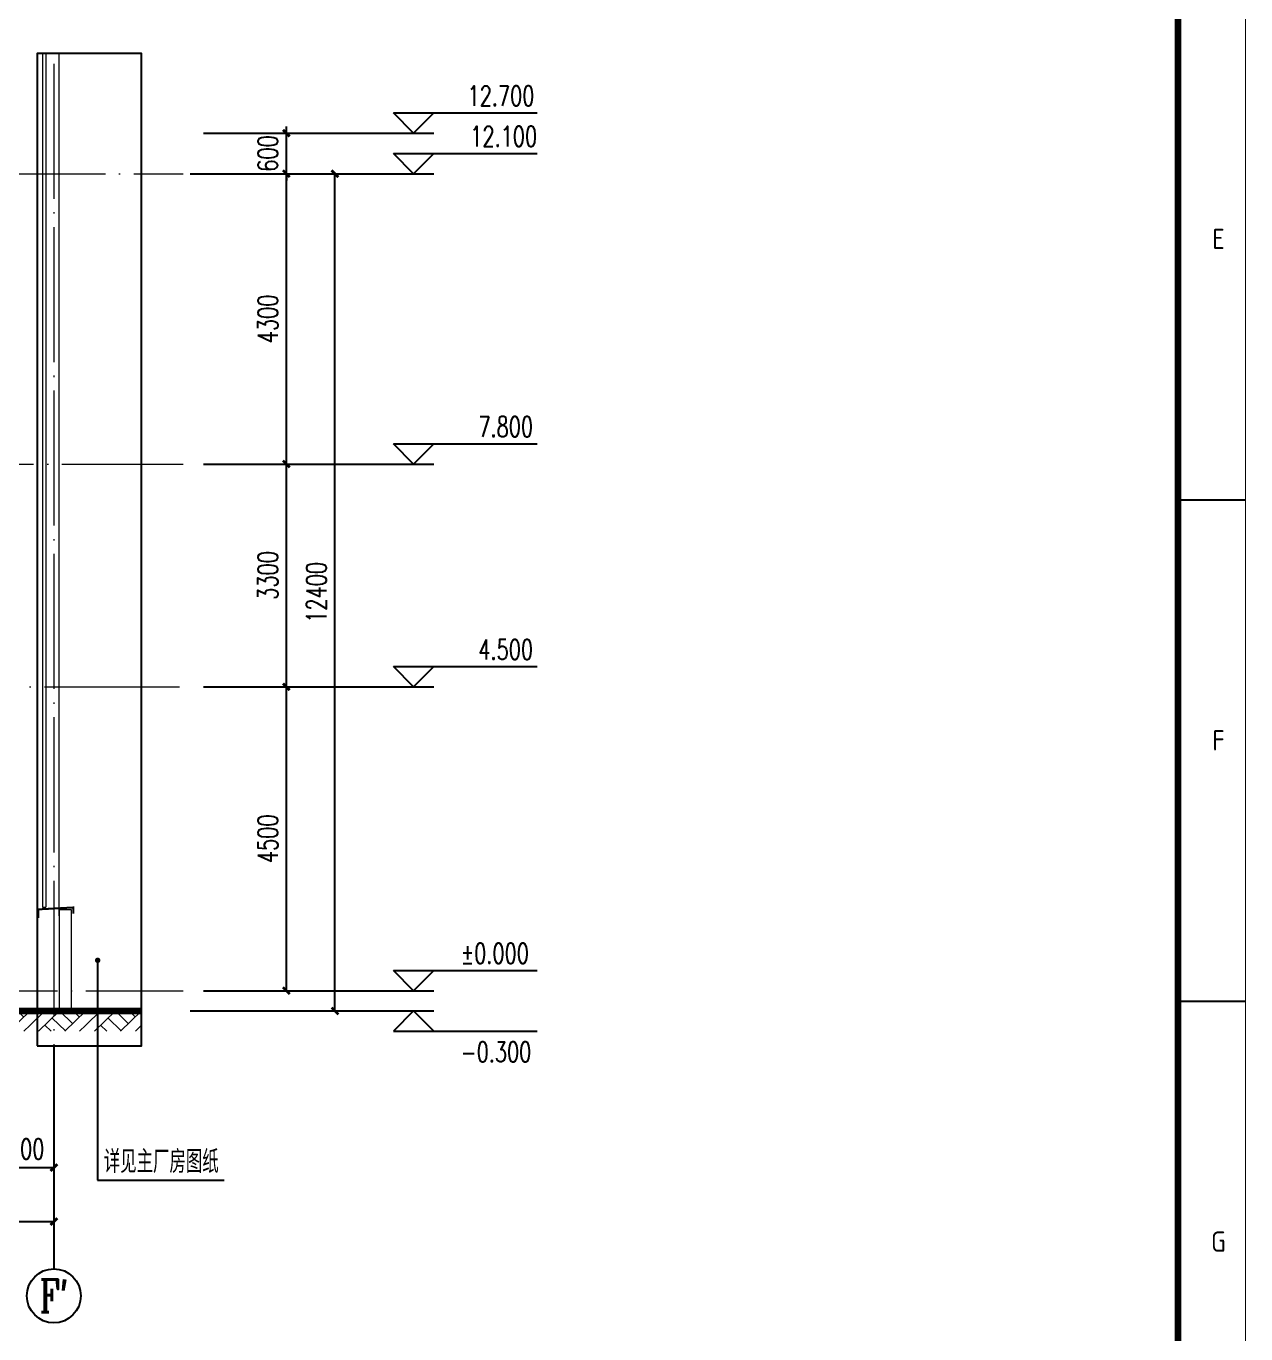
# Model space of a CAD drawing. Extents: x 238398 to 585159, y -66832 to 191741.
# Drawn here: x 515080 to 533139, y -27198 to -7830 of the extents above; entities that cross this region are included whole.
import ezdxf
from ezdxf.enums import TextEntityAlignment as Align

# ---------------------------------------------------------------- set-up
doc = ezdxf.new("R2010")
doc.units = 0
doc.header["$LTSCALE"] = 1000
doc.header["$MEASUREMENT"] = 0
doc.linetypes.add('DOTE', pattern=[2.42, 2, -0.2, 0.02, -0.2])
for name, color, linetype in [('AXIS', 3, 'Continuous'), ('AXIS_TEXT', 7, 'Continuous'), ('DIM_ELEV', 3, 'Continuous'), ('DIM_LEAD', 3, 'Continuous'), ('PUB_DIM', 76, 'Continuous')]:
    doc.layers.add(name, color=color, linetype=linetype)
for name, color, linetype, lineweight in [('DOTE', 18, 'DOTE', 13), ('PUB_HATCH', 252, 'Continuous', 5), ('PUB_TEXT', 7, 'Continuous', 20), ('剖面粗线', 4, 'Continuous', 35)]:
    doc.layers.add(name, color=color, linetype=linetype, lineweight=lineweight)
doc.styles.add('_TCH_AXIS', font='complex.shx', dxfattribs={"bigfont": 'gbcbig.shx'})
doc.styles.add('_TCH_DIM', font='SIMPLEX', dxfattribs={"bigfont": 'GBCBIG'})
doc.styles.add('_TCH_DIM_T3', font='SIMPLEX', dxfattribs={"width": 0.705882, "bigfont": 'GBCBIG'})
doc.styles.get("Standard").update_dxf_attribs({"font": 'gbenor.shx', "bigfont": 'gbcbig.shx'})
doc.styles.add('TK', font='GEDITXT.SHX', dxfattribs={"width": 0.85, "height": 3.5, "bigfont": 'hztxt1.shx'})
doc.dimstyles.new('_TCH_ARCH&&100', dxfattribs={"dimtxt": 297.5, "dimasz": 100, "dimexe": 250, "dimexo": 300, "dimgap": 126.25, "dimtad": 1, "dimdec": 0, "dimzin": 0, "dimdsep": 46, "dimtxsty": '_TCH_DIM_T3', "dimblk": 'ARCHTICK', "dimcen": 0.09, "dimazin": 2, "dimtfac": 1, "dimtdec": 0, "dimtix": 1, "dimtmove": 2, "dimatfit": 3, "dimfxl": 1, "dimtolj": 1, "dimtzin": 0, "dimarcsym": 0})

# ---------------------------------------------------------------- blocks, each defined once
blk = doc.blocks.new('GEDI_WK_A1')
at = {"color": 3}
for p, q in [((831, 222.75), (841, 222.75)), ((831, 148.5), (841, 148.5))]:
    blk.add_line(p, q, dxfattribs=at)
for points, const_width in [([(0, 0), (841, 0), (841, 594), (0, 594)], 0.1), ([(25, 10), (831, 10), (831, 584), (25, 584)], 1)]:
    blk.add_lwpolyline(points, close=True, dxfattribs=dict(at, const_width=const_width))
for s, p in [('E', (837, 259.88)), ('F', (837, 185.62)), ('G', (837, 111.38))]:
    blk.add_text(s, height=3, dxfattribs=at).set_placement(p, align=Align.CENTER)
blk = doc.blocks.new('CEEC_TK_A1')
blk.add_blockref('GEDI_WK_A1', (0, 0))
at = {"style": 'TK', "width": 0.85}
for tag, height, p in [('PROJECTNAME', 4.75, (776, 44)), ('PHASE', 4, (818, 44)), ('DRAWINGNAME', 4.75, (786, 31))]:
    blk.add_attdef(tag, text='', height=height, dxfattribs=at).set_placement(p, align=Align.MIDDLE_CENTER)
for tag, p, height in [('APPROVE', (663, 32.75), 3.5), ('DESIGN', (708, 32.75), 3.5), ('REVIEW1', (663, 25.75), 3.5), ('DRAW', (708, 25.75), 3.5), ('REVIEW2', (663, 18.75), 3.5), ('PROPORTION', (708, 18.75), 3.5), ('DRAWINGNUMBER', (758, 18.5), 4), ('CHECK', (663, 11.75), 3.5), ('DATE', (708, 11.75), 3.5), ('VERSION', (824, 11.75), 3.5)]:
    blk.add_attdef(tag, p, '', height=height, dxfattribs=at)
blk = doc.blocks.new('_ArchTick')
at = {"color": 0, "linetype": 'ByBlock', "const_width": 0.4}
blk.add_lwpolyline([(-0.5, -0.5), (0.5, 0.5)], dxfattribs=at)
blk = doc.blocks.new('*D223')
at = {"layer": 'Defpoints', "color": 0, "transparency": 16777216}
for p in [(517404, -17616), (518932, -17616), (517404, -22116)]:
    blk.add_point(p, dxfattribs=at)
at = {"layer": 'PUB_DIM', "color": 0, "lineweight": -2, "transparency": 16777216}
for p, q in [((517704, -17616), (519182, -17616)), ((518932, -22116), (518932, -17616)), ((517704, -22116), (519182, -22116))]:
    blk.add_line(p, q, dxfattribs=at)
at = {"layer": 'PUB_DIM', "color": 0, "lineweight": -2, "transparency": 16777216, "xscale": 100, "yscale": 100, "zscale": 100}
for p, rotation in [((518932, -17616), 90), ((518932, -22116), 270)]:
    blk.add_blockref('_ArchTick', p, dxfattribs=dict(at, rotation=rotation))
at = {"layer": 'PUB_DIM', "color": 0, "transparency": 16777216, "insert": (518657, -19866), "char_height": 297.5, "attachment_point": 5, "rotation": 90, "style": '_TCH_DIM_T3'}
blk.add_mtext('\\A1;4500', dxfattribs=at)
blk = doc.blocks.new('*D224')
at = {"layer": 'Defpoints', "color": 0, "transparency": 16777216}
for p in [(517404, -14316), (518932, -14316), (517404, -17616)]:
    blk.add_point(p, dxfattribs=at)
at = {"layer": 'PUB_DIM', "color": 0, "lineweight": -2, "transparency": 16777216}
for p, q in [((517704, -14316), (519182, -14316)), ((518932, -17616), (518932, -14316)), ((517704, -17616), (519182, -17616))]:
    blk.add_line(p, q, dxfattribs=at)
at = {"layer": 'PUB_DIM', "color": 0, "lineweight": -2, "transparency": 16777216, "xscale": 100, "yscale": 100, "zscale": 100}
for p, rotation in [((518932, -14316), 90), ((518932, -17616), 270)]:
    blk.add_blockref('_ArchTick', p, dxfattribs=dict(at, rotation=rotation))
at = {"layer": 'PUB_DIM', "color": 0, "transparency": 16777216, "insert": (518657, -15966), "char_height": 297.5, "attachment_point": 5, "rotation": 90, "style": '_TCH_DIM_T3'}
blk.add_mtext('\\A1;3300', dxfattribs=at)
blk = doc.blocks.new('*D225')
at = {"layer": 'Defpoints', "color": 0, "transparency": 16777216}
for p in [(517404, -10016), (518932, -10016), (517404, -14316)]:
    blk.add_point(p, dxfattribs=at)
at = {"layer": 'PUB_DIM', "color": 0, "lineweight": -2, "transparency": 16777216}
for p, q in [((517704, -10016), (519182, -10016)), ((518932, -14316), (518932, -10016)), ((517704, -14316), (519182, -14316))]:
    blk.add_line(p, q, dxfattribs=at)
at = {"layer": 'PUB_DIM', "color": 0, "lineweight": -2, "transparency": 16777216, "xscale": 100, "yscale": 100, "zscale": 100}
for p, rotation in [((518932, -10016), 90), ((518932, -14316), 270)]:
    blk.add_blockref('_ArchTick', p, dxfattribs=dict(at, rotation=rotation))
at = {"layer": 'PUB_DIM', "color": 0, "transparency": 16777216, "insert": (518657, -12166), "char_height": 297.5, "attachment_point": 5, "rotation": 90, "style": '_TCH_DIM_T3'}
blk.add_mtext('\\A1;4300', dxfattribs=at)
blk = doc.blocks.new('*D226')
at = {"layer": 'Defpoints', "color": 0, "transparency": 16777216}
for p in [(517404, -9416), (518932, -9416), (517404, -10016)]:
    blk.add_point(p, dxfattribs=at)
at = {"layer": 'PUB_DIM', "color": 0, "lineweight": -2, "transparency": 16777216}
for p, q in [((517704, -9416), (519182, -9416)), ((518932, -9416), (518932, -9316)), ((518932, -10016), (518932, -9416)), ((517704, -10016), (519182, -10016)), ((518932, -10016), (518932, -10116))]:
    blk.add_line(p, q, dxfattribs=at)
at = {"layer": 'PUB_DIM', "color": 0, "lineweight": -2, "transparency": 16777216, "xscale": 100, "yscale": 100, "zscale": 100}
for p, rotation in [((518932, -9416), 270), ((518932, -10016), 90)]:
    blk.add_blockref('_ArchTick', p, dxfattribs=dict(at, rotation=rotation))
at = {"layer": 'PUB_DIM', "color": 0, "transparency": 16777216, "insert": (518657, -9716), "char_height": 297.5, "attachment_point": 5, "rotation": 90, "style": '_TCH_DIM_T3'}
blk.add_mtext('\\A1;600', dxfattribs=at)
blk = doc.blocks.new('*D227')
at = {"layer": 'AXIS', "color": 0, "lineweight": -2, "transparency": 16777216}
for p, q in [((517507, -10016), (519902, -10016)), ((519652, -22416), (519652, -10016)), ((517507, -22416), (519902, -22416))]:
    blk.add_line(p, q, dxfattribs=at)
at = {"layer": 'Defpoints', "color": 0, "transparency": 16777216}
for p in [(517207, -10016), (519652, -10016), (517207, -22416)]:
    blk.add_point(p, dxfattribs=at)
at = {"layer": 'AXIS', "color": 0, "lineweight": -2, "transparency": 16777216, "xscale": 100, "yscale": 100, "zscale": 100}
for p, rotation in [((519652, -10016), 90), ((519652, -22416), 270)]:
    blk.add_blockref('_ArchTick', p, dxfattribs=dict(at, rotation=rotation))
at = {"layer": 'AXIS', "color": 0, "transparency": 16777216, "insert": (519377, -16216), "char_height": 297.5, "attachment_point": 5, "rotation": 90, "style": '_TCH_DIM_T3'}
blk.add_mtext('\\A1;12400', dxfattribs=at)
blk = doc.blocks.new('*D472')
at = {"layer": 'AXIS', "color": 0, "lineweight": -2, "transparency": 16777216}
for p, q in [((514490, -23249), (514490, -24985)), ((515490, -23249), (515490, -24985)), ((514490, -24735), (515490, -24735))]:
    blk.add_line(p, q, dxfattribs=at)
at = {"layer": 'Defpoints', "color": 0, "transparency": 16777216}
for p in [(514490, -22949), (515490, -22949), (515490, -24735)]:
    blk.add_point(p, dxfattribs=at)
at = {"layer": 'AXIS', "color": 0, "lineweight": -2, "transparency": 16777216, "xscale": 100, "yscale": 100, "zscale": 100, "rotation": 180}
blk.add_blockref('_ArchTick', (514490, -24735), dxfattribs=at)
at = {"layer": 'AXIS', "color": 0, "lineweight": -2, "transparency": 16777216, "xscale": 100, "yscale": 100, "zscale": 100}
blk.add_blockref('_ArchTick', (515490, -24735), dxfattribs=at)
at = {"layer": 'AXIS', "color": 0, "transparency": 16777216, "insert": (514990, -24460), "char_height": 297.5, "attachment_point": 5, "style": '_TCH_DIM_T3'}
blk.add_mtext('\\A1;1000', dxfattribs=at)
blk = doc.blocks.new('*D480')
at = {"layer": 'AXIS', "color": 0, "lineweight": -2, "transparency": 16777216}
for p, q in [((509990, -23249), (509990, -25785)), ((515490, -23249), (515490, -25785)), ((509990, -25535), (515490, -25535))]:
    blk.add_line(p, q, dxfattribs=at)
at = {"layer": 'Defpoints', "color": 0, "transparency": 16777216}
for p in [(509990, -22949), (515490, -22949), (515490, -25535)]:
    blk.add_point(p, dxfattribs=at)
at = {"layer": 'AXIS', "color": 0, "lineweight": -2, "transparency": 16777216, "xscale": 100, "yscale": 100, "zscale": 100, "rotation": 180}
blk.add_blockref('_ArchTick', (509990, -25535), dxfattribs=at)
at = {"layer": 'AXIS', "color": 0, "lineweight": -2, "transparency": 16777216, "xscale": 100, "yscale": 100, "zscale": 100}
blk.add_blockref('_ArchTick', (515490, -25535), dxfattribs=at)
at = {"layer": 'AXIS', "color": 0, "transparency": 16777216, "insert": (512740, -25260), "char_height": 297.5, "attachment_point": 5, "style": '_TCH_DIM_T3'}
blk.add_mtext('\\A1;5500', dxfattribs=at)
blk = doc.blocks.new('$LinePat$素土夯实')
at = {"color": 0}
for p, q in [((0, -210), (210, 0)), ((120, -300), (420, 0)), ((420, 0), (608, -188)), ((495, -300), (795, 0)), ((615, 0), (705, -90)), ((315, -105), (502, -293)), ((210, -210), (300, -300)), ((705, -300), (795, -210))]:
    blk.add_line(p, q, dxfattribs=at)

msp = doc.modelspace()

# ---------------------------------------------------------------- linework, layer by layer
at = {"layer": 'AXIS'}
msp.add_line((515489.5, -22949.2), (515489.5, -26235.3), dxfattribs=at)
msp.add_lwpolyline([(515243.6, -22930.7), (516789.8, -22930.7), (516789.8, -8237.1), (515243.6, -8237.1)], close=True, dxfattribs=at)
msp.add_circle((515489.5, -26635.3), 400, dxfattribs=at)
at = {"layer": 'DIM_ELEV'}
for p, q in [((520817.2, -9415.8), (520517.2, -9115.8)), ((520517.2, -9115.8), (522645.5, -9115.8)), ((520817.2, -9415.8), (521117.2, -9115.8)), ((518932.4, -9415.8), (521117.2, -9415.8)), ((520817.2, -10015.8), (520517.2, -9715.8)), ((520517.2, -9715.8), (522645.5, -9715.8)), ((520817.2, -10015.8), (521117.2, -9715.8)), ((518932.4, -10015.8), (521117.2, -10015.8)), ((520817.2, -14315.8), (520517.2, -14015.8)), ((520517.2, -14015.8), (522645.5, -14015.8)), ((520817.2, -14315.8), (521117.2, -14015.8)), ((518932.4, -14315.8), (521117.2, -14315.8)), ((520817.2, -17615.8), (520517.2, -17315.8)), ((520517.2, -17315.8), (522645.5, -17315.8)), ((520817.2, -17615.8), (521117.2, -17315.8)), ((518932.4, -17615.8), (521117.2, -17615.8)), ((520817.2, -22115.8), (520517.2, -21815.8)), ((520517.2, -21815.8), (522645.5, -21815.8)), ((520817.2, -22115.8), (521117.2, -21815.8)), ((518932.4, -22115.8), (521117.2, -22115.8)), ((518932.4, -22415.8), (521117.2, -22415.8)), ((520817.2, -22415.8), (520517.2, -22715.8)), ((520817.2, -22415.8), (521117.2, -22715.8)), ((520517.2, -22715.8), (522645.5, -22715.8))]:
    msp.add_line(p, q, dxfattribs=at)
at = {"layer": 'DIM_LEAD'}
for p, q in [((516138.1, -21665.6), (516138.1, -24921.2)), ((516138.1, -24921.2), (518013.5, -24921.2))]:
    msp.add_line(p, q, dxfattribs=at)
at = {"layer": 'DIM_LEAD', "const_width": 40}
msp.add_lwpolyline([(516138.1, -21645.6, 1), (516138.1, -21685.6, 1)], format="xyb", close=True, dxfattribs=at)
at = {"layer": 'DOTE'}
for p, q in [((515489.5, -8386.6), (515489.5, -22949.2)), ((487633.3, -10015.8), (517404.2, -10015.8)), ((488989.5, -14315.8), (517404.2, -14315.8)), ((483889.5, -17615.8), (517404.2, -17615.8)), ((465141.4, -22115.8), (517404.2, -22115.8))]:
    msp.add_line(p, q, dxfattribs=at)
at = {"layer": 'PUB_HATCH'}
for p, q in [((515570.1, -21007.4), (515570.1, -8237.1)), ((515320.1, -20877.3), (515370.1, -20877.3)), ((515570.1, -20915.8), (515570.1, -22415.8)), ((515750.1, -20915.8), (515570.1, -20915.8)), ((515750.1, -22415.8), (515750.1, -20915.8)), ((515750.1, -22115.8), (515750.1, -20915.8))]:
    msp.add_line(p, q, dxfattribs=at)
for points in [[(515320.1, -8237.1), (515320.1, -20877.3)], [(515370.1, -8237.1), (515370.1, -20877.3)]]:
    msp.add_lwpolyline(points, dxfattribs=at)
at = {"layer": 'PUB_HATCH', "const_width": 30}
msp.add_lwpolyline([(515780, -20975.9), (515780, -20882.9), (515260.4, -20911), (515260.4, -21039.4)], dxfattribs=at)
at = {"layer": '剖面粗线', "const_width": 100}
msp.add_lwpolyline([(465038.7, -22415.8), (466239.5, -22415.8), (466239.5, -22115.8), (510189.5, -22115.8), (510189.5, -22415.8), (516789.8, -22415.8)], dxfattribs=at)

# ---------------------------------------------------------------- block references
at = {"xscale": 100, "yscale": 100, "zscale": 100}
msp.add_blockref('CEEC_TK_A1', (449034.5, -37119.8), dxfattribs=at)
at = {"layer": 'PUB_HATCH', "xscale": 1.037784525019953}
for p in [(514314.7, -22415.8), (515139.7, -22415.8), (515964.8, -22415.8)]:
    msp.add_blockref('$LinePat$素土夯实', p, dxfattribs=at)

# ---------------------------------------------------------------- texts
at = {"layer": 'AXIS_TEXT', "style": '_TCH_AXIS', "width": 0.84}
msp.add_text("F'", height=480.46, dxfattribs=at).set_placement((515278.1, -26875.6), (515700.9, -26875.6), align=Align.FIT)
at = {"layer": 'PUB_TEXT', "style": '_TCH_DIM', "width": 0.705882}
for s, p in [('12.700', (521615.5, -9010.8)), ('12.100', (521655.5, -9610.8)), ('7.800', (521775.5, -13910.8)), ('4.500', (521775.5, -17210.8)), ('%%P0.000', (521515.5, -21710.8)), ('-0.300', (521515.5, -23170.8))]:
    msp.add_text(s, height=297.5, dxfattribs=at).set_placement(p)
at = {"layer": 'PUB_TEXT', "style": '_TCH_DIM'}
msp.add_text('详见主厂房图纸', height=337.59, dxfattribs=at).set_placement((516229.2, -24816.2))

# ---------------------------------------------------------------- dimensions: what is measured, and where the dimension line sits
at = {"layer": 'AXIS'}
for p1, p2, distance, picture, middle in [((517206.8, -22415.8), (517206.8, -10015.8), -2444.7, '*D227', (519376.5, -16215.8)), ((509989.5, -22949.2), (515489.5, -22949.2), -2586.2, '*D480', (512739.5, -25260.3)), ((514489.5, -22949.2), (515489.5, -22949.2), -1786.2, '*D472', (514989.5, -24460.3))]:
    dim = msp.add_aligned_dim(p1=p1, p2=p2, distance=distance, dimstyle='_TCH_ARCH&&100', dxfattribs=at)
    dim.commit()
    dim.dimension.update_dxf_attribs({"geometry": picture, "text_midpoint": middle})
at = {"layer": 'PUB_DIM'}
for p1, p2, picture, middle in [((517404.2, -10015.8), (517404.2, -9415.8), '*D226', (518657.4, -9715.8)), ((517404.2, -14315.8), (517404.2, -10015.8), '*D225', (518657.4, -12165.8)), ((517404.2, -17615.8), (517404.2, -14315.8), '*D224', (518657.4, -15965.8)), ((517404.2, -22115.8), (517404.2, -17615.8), '*D223', (518657.4, -19865.8))]:
    dim = msp.add_aligned_dim(p1=p1, p2=p2, distance=-1528.2, dimstyle='_TCH_ARCH&&100', dxfattribs=at)
    dim.commit()
    dim.dimension.update_dxf_attribs({"geometry": picture, "text_midpoint": middle})

doc.saveas('drawing.dxf')
